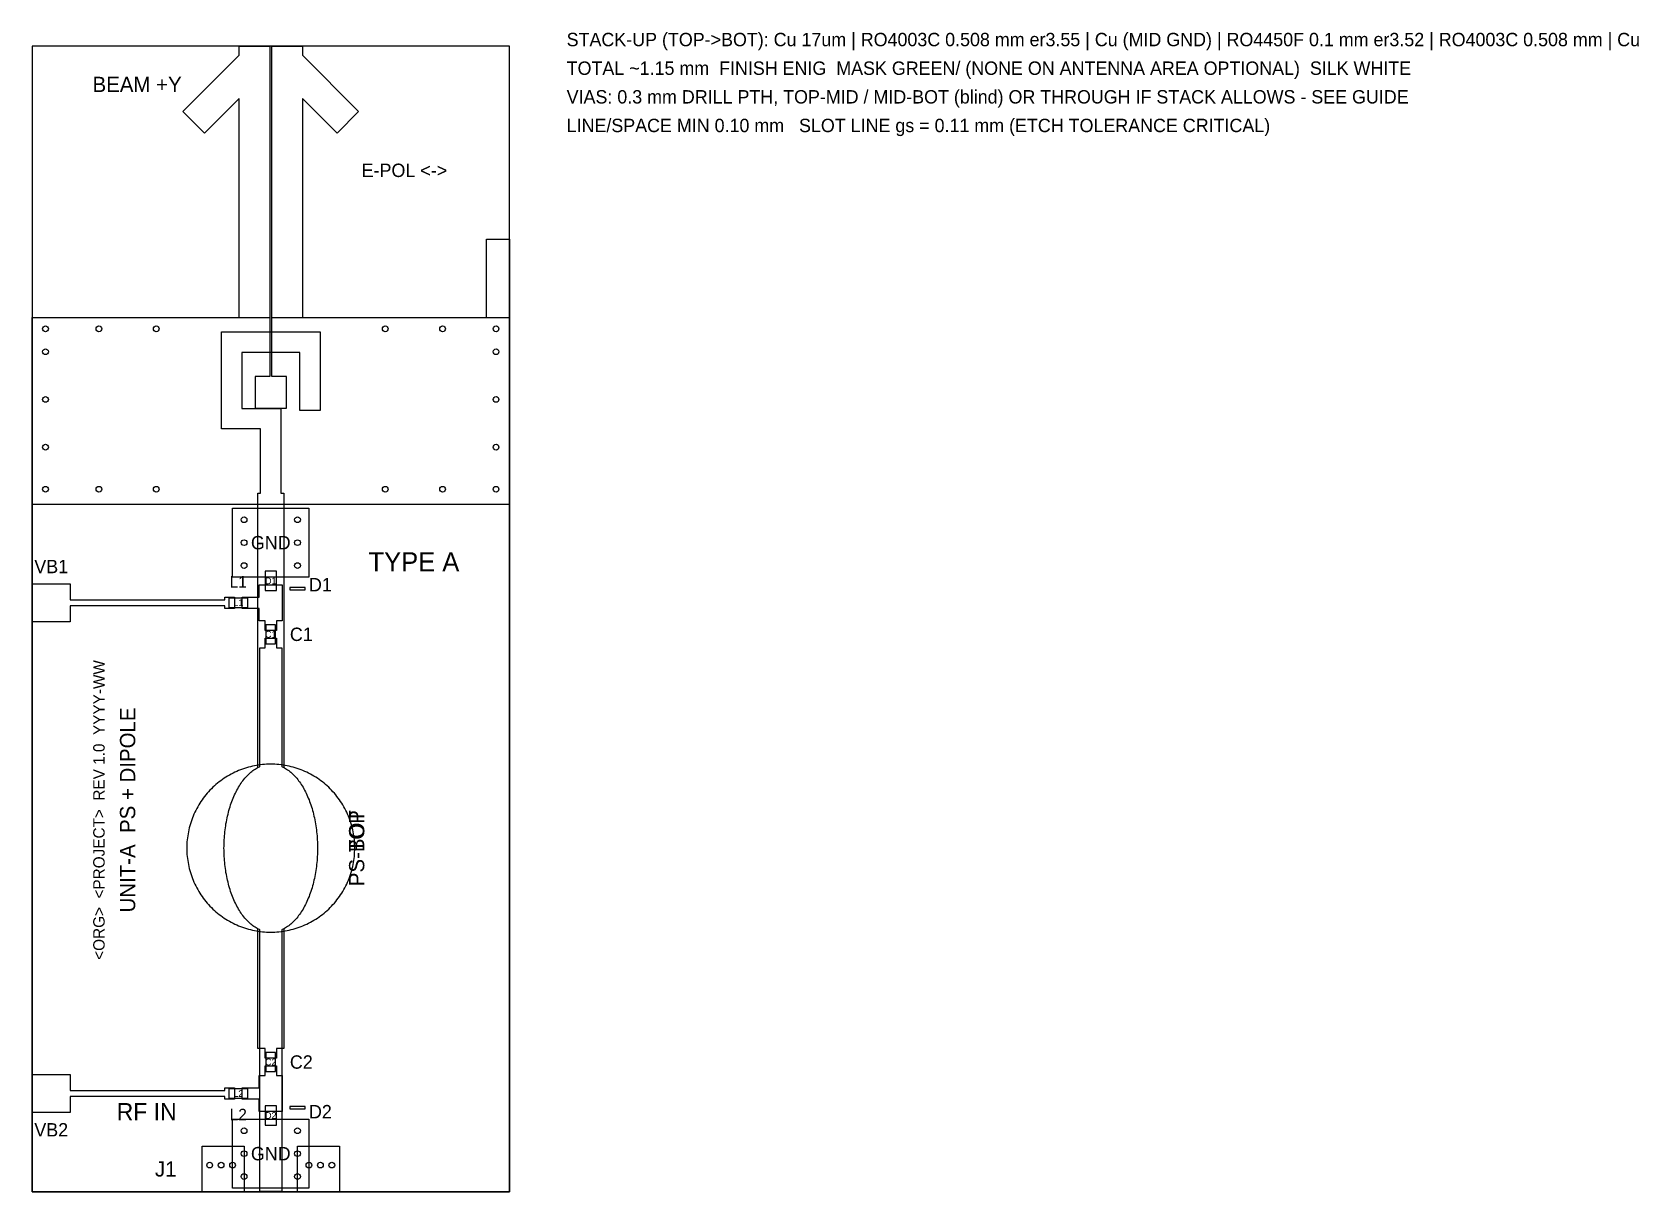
# Model space of a CAD drawing. Header units: millimetres. Extents: x -12.5 to 71.7, y 0 to 60.7.
import ezdxf
from ezdxf.enums import TextEntityAlignment as Align

# ---------------------------------------------------------------- set-up
doc = ezdxf.new("R2010")
doc.units = ezdxf.units.MM
for name, color, linetype in [('ASSY_BOT', 4, 'Continuous'), ('ASSY_TOP', 4, 'Continuous'), ('BOT', 5, 'Continuous'), ('FAB', 9, 'Continuous'), ('MID', 3, 'Continuous'), ('MID_CUTOUT', 3, 'Continuous'), ('OUTLINE', 7, 'Continuous'), ('PORT', 2, 'Continuous'), ('SILK_BOT', 8, 'Continuous'), ('SILK_TOP', 7, 'Continuous'), ('TOP', 1, 'Continuous'), ('VIA', 6, 'Continuous')]:
    doc.layers.add(name, color=color, linetype=linetype)

msp = doc.modelspace()

# ---------------------------------------------------------------- linework, layer by layer
at = {"layer": 'ASSY_BOT'}
for points in [[(-0.25, 6.3), (0.25, 6.3), (0.25, 7.3), (-0.25, 7.3)], [(-2.2, 4.9), (-1.2, 4.9), (-1.2, 5.4), (-2.2, 5.4)], [(-0.3, 3.5), (0.3, 3.5), (0.3, 4.5), (-0.3, 4.5)]]:
    msp.add_lwpolyline(points, close=True, dxfattribs=at)
at = {"layer": 'ASSY_TOP'}
for points in [[(-0.3, 31.5), (0.3, 31.5), (0.3, 32.5), (-0.3, 32.5)], [(-2.2, 30.6), (-1.2, 30.6), (-1.2, 31.1), (-2.2, 31.1)], [(-0.25, 28.7), (0.25, 28.7), (0.25, 29.7), (-0.25, 29.7)]]:
    msp.add_lwpolyline(points, close=True, dxfattribs=at)
at = {"layer": 'BOT'}
for points in [[(2.438, 17.569), (2.432, 17.461), (2.423, 17.354), (2.414, 17.248), (2.403, 17.142), (2.39, 17.036), (2.377, 16.931), (2.361, 16.826), (2.345, 16.723), (2.326, 16.62), (2.307, 16.518), (2.286, 16.416), (2.264, 16.316), (2.24, 16.217), (2.215, 16.119), (2.188, 16.022), (2.161, 15.926), (2.132, 15.831), (2.101, 15.738), (2.07, 15.646), (2.037, 15.555), (2.003, 15.466), (1.968, 15.379), (1.931, 15.293), (1.894, 15.209), (1.855, 15.126), (1.815, 15.045), (1.774, 14.966), (1.732, 14.889), (1.689, 14.813), (1.645, 14.74), (1.6, 14.668), (1.554, 14.599), (1.507, 14.531), (1.459, 14.466), (1.411, 14.403), (1.361, 14.342), (1.311, 14.283), (1.26, 14.226), (1.208, 14.172), (1.155, 14.12), (1.102, 14.07), (1.048, 14.022), (0.993, 13.977), (0.938, 13.935), (0.882, 13.895), (0.825, 13.857), (0.769, 13.822), (0.711, 13.789), (0.685, 13.776), (0.685, 7.5), (0.3, 7.5), (0.3, 7), (-0.3, 7), (-0.3, 7.5), (-0.685, 7.5), (-0.685, 13.776), (-0.711, 13.789), (-0.769, 13.822), (-0.825, 13.857), (-0.882, 13.895), (-0.938, 13.935), (-0.993, 13.977), (-1.048, 14.022), (-1.102, 14.07), (-1.155, 14.12), (-1.208, 14.172), (-1.26, 14.226), (-1.311, 14.283), (-1.361, 14.342), (-1.411, 14.403), (-1.459, 14.466), (-1.507, 14.531), (-1.554, 14.599), (-1.6, 14.668), (-1.645, 14.74), (-1.689, 14.813), (-1.732, 14.889), (-1.774, 14.966), (-1.815, 15.045), (-1.855, 15.126), (-1.894, 15.209), (-1.931, 15.293), (-1.968, 15.379), (-2.003, 15.466), (-2.037, 15.555), (-2.07, 15.646), (-2.101, 15.738), (-2.132, 15.831), (-2.161, 15.926), (-2.188, 16.022), (-2.215, 16.119), (-2.24, 16.217), (-2.264, 16.316), (-2.286, 16.416), (-2.307, 16.518), (-2.326, 16.62), (-2.345, 16.723), (-2.361, 16.826), (-2.377, 16.931), (-2.39, 17.036), (-2.403, 17.142), (-2.414, 17.248), (-2.423, 17.354), (-2.432, 17.461), (-2.438, 17.569), (-2.443, 17.676), (-2.447, 17.784), (-2.449, 17.892), (-2.45, 18), (-2.449, 18.108), (-2.447, 18.216), (-2.443, 18.324), (-2.438, 18.431), (-2.432, 18.539), (-2.423, 18.646), (-2.414, 18.752), (-2.403, 18.858), (-2.39, 18.964), (-2.377, 19.069), (-2.361, 19.174), (-2.345, 19.277), (-2.326, 19.38), (-2.307, 19.482), (-2.286, 19.584), (-2.264, 19.684), (-2.24, 19.783), (-2.215, 19.881), (-2.188, 19.978), (-2.161, 20.074), (-2.132, 20.169), (-2.101, 20.262), (-2.07, 20.354), (-2.037, 20.445), (-2.003, 20.534), (-1.968, 20.621), (-1.931, 20.707), (-1.894, 20.791), (-1.855, 20.874), (-1.815, 20.955), (-1.774, 21.034), (-1.732, 21.111), (-1.689, 21.187), (-1.645, 21.26), (-1.6, 21.332), (-1.554, 21.401), (-1.507, 21.469), (-1.459, 21.534), (-1.411, 21.597), (-1.361, 21.658), (-1.311, 21.717), (-1.26, 21.774), (-1.208, 21.828), (-1.155, 21.88), (-1.102, 21.93), (-1.048, 21.978), (-0.993, 22.023), (-0.938, 22.065), (-0.882, 22.105), (-0.825, 22.143), (-0.769, 22.178), (-0.711, 22.211), (-0.685, 22.224), (-0.685, 35.99), (-0.685, 36), (-0.685, 36.6), (-0.535, 36.6), (-0.535, 39.965), (-2.585, 39.965), (-2.585, 40.5), (-2.585, 41.035), (-2.585, 43.965), (-2.585, 44.5), (-2.585, 45.035), (2.585, 45.035), (2.585, 44.5), (2.585, 43.965), (2.585, 40.93), (1.515, 40.93), (1.515, 43.965), (-1.515, 43.965), (-1.515, 41.035), (-0.535, 41.035), (0.535, 41.035), (0.535, 39.965), (0.535, 36.6), (0.685, 36.6), (0.685, 36), (0.685, 35.99), (0.685, 22.224), (0.711, 22.211), (0.769, 22.178), (0.825, 22.143), (0.882, 22.105), (0.938, 22.065), (0.993, 22.023), (1.048, 21.978), (1.102, 21.93), (1.155, 21.88), (1.208, 21.828), (1.26, 21.774), (1.311, 21.717), (1.361, 21.658), (1.411, 21.597), (1.459, 21.534), (1.507, 21.469), (1.554, 21.401), (1.6, 21.332), (1.645, 21.26), (1.689, 21.187), (1.732, 21.111), (1.774, 21.034), (1.815, 20.955), (1.855, 20.874), (1.894, 20.791), (1.931, 20.707), (1.968, 20.621), (2.003, 20.534), (2.037, 20.445), (2.07, 20.354), (2.101, 20.262), (2.132, 20.169), (2.161, 20.074), (2.188, 19.978), (2.215, 19.881), (2.24, 19.783), (2.264, 19.684), (2.286, 19.584), (2.307, 19.482), (2.326, 19.38), (2.345, 19.277), (2.361, 19.174), (2.377, 19.069), (2.39, 18.964), (2.403, 18.858), (2.414, 18.752), (2.423, 18.646), (2.432, 18.539), (2.438, 18.431), (2.443, 18.324), (2.447, 18.216), (2.449, 18.108), (2.45, 18), (2.449, 17.892), (2.447, 17.784), (2.443, 17.676)], [(-10.5, 6.15), (-10.5, 5.3), (-2.4, 5.3), (-2.4, 5.45), (-1.9, 5.45), (-1.9, 4.85), (-2.4, 4.85), (-2.4, 5), (-10.5, 5), (-10.5, 4.15), (-12.5, 4.15), (-12.5, 6.15)], [(-0.6, 5.45), (-0.6, 6.1), (-0.3, 6.1), (-0.3, 6.6), (0.3, 6.6), (0.3, 6.1), (0.6, 6.1), (0.6, 4.2), (-0.6, 4.2), (-0.6, 4.85), (-1, 4.85), (-1.5, 4.85), (-1.5, 5.45), (-1, 5.45)], [(2, 0.2), (-2, 0.2), (-2, 3.8), (2, 3.8)]]:
    msp.add_lwpolyline(points, close=True, dxfattribs=at)
at = {"layer": 'MID'}
msp.add_lwpolyline([(-12.5, 36), (-12.5, 45.8), (-0.055, 45.8), (-0.055, 42.7), (-0.825, 42.7), (-0.825, 41.05), (0.825, 41.05), (0.825, 42.7), (0.055, 42.7), (0.055, 45.8), (12.5, 45.8), (12.5, 36), (12.5, 0), (-12.5, 0)], close=True, dxfattribs=at)
at = {"layer": 'MID_CUTOUT'}
msp.add_lwpolyline([(4.395, 18.216), (4.388, 18.324), (4.379, 18.431), (4.367, 18.539), (4.352, 18.646), (4.335, 18.752), (4.315, 18.858), (4.293, 18.964), (4.268, 19.069), (4.241, 19.174), (4.211, 19.277), (4.178, 19.38), (4.143, 19.482), (4.105, 19.584), (4.065, 19.684), (4.023, 19.783), (3.978, 19.881), (3.93, 19.978), (3.88, 20.074), (3.828, 20.169), (3.774, 20.262), (3.717, 20.354), (3.658, 20.445), (3.597, 20.534), (3.534, 20.621), (3.469, 20.707), (3.401, 20.791), (3.332, 20.874), (3.26, 20.955), (3.187, 21.034), (3.111, 21.111), (3.034, 21.187), (2.955, 21.26), (2.874, 21.332), (2.791, 21.401), (2.707, 21.469), (2.621, 21.534), (2.534, 21.597), (2.445, 21.658), (2.354, 21.717), (2.262, 21.774), (2.169, 21.828), (2.074, 21.88), (1.978, 21.93), (1.881, 21.978), (1.783, 22.023), (1.684, 22.065), (1.584, 22.105), (1.482, 22.143), (1.38, 22.178), (1.277, 22.211), (1.174, 22.241), (1.069, 22.268), (0.964, 22.293), (0.858, 22.315), (0.752, 22.335), (0.646, 22.352), (0.539, 22.367), (0.431, 22.379), (0.324, 22.388), (0.216, 22.395), (0.108, 22.399), (0, 22.4), (-0.108, 22.399), (-0.216, 22.395), (-0.324, 22.388), (-0.431, 22.379), (-0.539, 22.367), (-0.646, 22.352), (-0.752, 22.335), (-0.858, 22.315), (-0.964, 22.293), (-1.069, 22.268), (-1.174, 22.241), (-1.277, 22.211), (-1.38, 22.178), (-1.482, 22.143), (-1.584, 22.105), (-1.684, 22.065), (-1.783, 22.023), (-1.881, 21.978), (-1.978, 21.93), (-2.074, 21.88), (-2.169, 21.828), (-2.262, 21.774), (-2.354, 21.717), (-2.445, 21.658), (-2.534, 21.597), (-2.621, 21.534), (-2.707, 21.469), (-2.791, 21.401), (-2.874, 21.332), (-2.955, 21.26), (-3.034, 21.187), (-3.111, 21.111), (-3.187, 21.034), (-3.26, 20.955), (-3.332, 20.874), (-3.401, 20.791), (-3.469, 20.707), (-3.534, 20.621), (-3.597, 20.534), (-3.658, 20.445), (-3.717, 20.354), (-3.774, 20.262), (-3.828, 20.169), (-3.88, 20.074), (-3.93, 19.978), (-3.978, 19.881), (-4.023, 19.783), (-4.065, 19.684), (-4.105, 19.584), (-4.143, 19.482), (-4.178, 19.38), (-4.211, 19.277), (-4.241, 19.174), (-4.268, 19.069), (-4.293, 18.964), (-4.315, 18.858), (-4.335, 18.752), (-4.352, 18.646), (-4.367, 18.539), (-4.379, 18.431), (-4.388, 18.324), (-4.395, 18.216), (-4.399, 18.108), (-4.4, 18), (-4.399, 17.892), (-4.395, 17.784), (-4.388, 17.676), (-4.379, 17.569), (-4.367, 17.461), (-4.352, 17.354), (-4.335, 17.248), (-4.315, 17.142), (-4.293, 17.036), (-4.268, 16.931), (-4.241, 16.826), (-4.211, 16.723), (-4.178, 16.62), (-4.143, 16.518), (-4.105, 16.416), (-4.065, 16.316), (-4.023, 16.217), (-3.978, 16.119), (-3.93, 16.022), (-3.88, 15.926), (-3.828, 15.831), (-3.774, 15.738), (-3.717, 15.646), (-3.658, 15.555), (-3.597, 15.466), (-3.534, 15.379), (-3.469, 15.293), (-3.401, 15.209), (-3.332, 15.126), (-3.26, 15.045), (-3.187, 14.966), (-3.111, 14.889), (-3.034, 14.813), (-2.955, 14.74), (-2.874, 14.668), (-2.791, 14.599), (-2.707, 14.531), (-2.621, 14.466), (-2.534, 14.403), (-2.445, 14.342), (-2.354, 14.283), (-2.262, 14.226), (-2.169, 14.172), (-2.074, 14.12), (-1.978, 14.07), (-1.881, 14.022), (-1.783, 13.977), (-1.684, 13.935), (-1.584, 13.895), (-1.482, 13.857), (-1.38, 13.822), (-1.277, 13.789), (-1.174, 13.759), (-1.069, 13.732), (-0.964, 13.707), (-0.858, 13.685), (-0.752, 13.665), (-0.646, 13.648), (-0.539, 13.633), (-0.431, 13.621), (-0.324, 13.612), (-0.216, 13.605), (-0.108, 13.601), (0, 13.6), (0.108, 13.601), (0.216, 13.605), (0.324, 13.612), (0.431, 13.621), (0.539, 13.633), (0.646, 13.648), (0.752, 13.665), (0.858, 13.685), (0.964, 13.707), (1.069, 13.732), (1.174, 13.759), (1.277, 13.789), (1.38, 13.822), (1.482, 13.857), (1.584, 13.895), (1.684, 13.935), (1.783, 13.977), (1.881, 14.022), (1.978, 14.07), (2.074, 14.12), (2.169, 14.172), (2.262, 14.226), (2.354, 14.283), (2.445, 14.342), (2.534, 14.403), (2.621, 14.466), (2.707, 14.531), (2.791, 14.599), (2.874, 14.668), (2.955, 14.74), (3.034, 14.813), (3.111, 14.889), (3.187, 14.966), (3.26, 15.045), (3.332, 15.126), (3.401, 15.209), (3.469, 15.293), (3.534, 15.379), (3.597, 15.466), (3.658, 15.555), (3.717, 15.646), (3.774, 15.738), (3.828, 15.831), (3.88, 15.926), (3.93, 16.022), (3.978, 16.119), (4.023, 16.217), (4.065, 16.316), (4.105, 16.416), (4.143, 16.518), (4.178, 16.62), (4.211, 16.723), (4.241, 16.826), (4.268, 16.931), (4.293, 17.036), (4.315, 17.142), (4.335, 17.248), (4.352, 17.354), (4.367, 17.461), (4.379, 17.569), (4.388, 17.676), (4.395, 17.784), (4.399, 17.892), (4.4, 18), (4.399, 18.108)], close=True, dxfattribs=at)
at = {"layer": 'OUTLINE'}
msp.add_lwpolyline([(12.5, 0), (12.5, 60), (-12.5, 60), (-12.5, 0)], close=True, dxfattribs=at)
at = {"layer": 'PORT'}
msp.add_lwpolyline([(0.573, 0), (0.573, 0.02), (-0.573, 0.02), (-0.573, 0)], close=True, dxfattribs=at)
at = {"layer": 'SILK_BOT'}
msp.add_lwpolyline([(1.8, 4.35), (1.8, 4.47), (1, 4.47), (1, 4.35)], close=True, dxfattribs=at)
at = {"layer": 'SILK_TOP'}
msp.add_lwpolyline([(1.8, 31.53), (1.8, 31.65), (1, 31.65), (1, 31.53)], close=True, dxfattribs=at)
at = {"layer": 'TOP'}
for points in [[(-4.603, 56.584), (-1.655, 59.531), (-1.655, 60), (-0.055, 60), (-0.055, 45.8), (-0.055, 45.79), (-0.055, 42.7), (-0.825, 42.7), (-0.825, 41.05), (0.825, 41.05), (0.825, 42.7), (0.055, 42.7), (0.055, 45.79), (0.055, 45.8), (0.055, 60), (1.655, 60), (1.655, 59.531), (4.603, 56.584), (3.471, 55.452), (1.655, 57.269), (1.655, 45.8), (11.3, 45.8), (11.3, 49.9), (12.5, 49.9), (12.5, 45.8), (12.5, 45.79), (12.5, 36), (-12.5, 36), (-12.5, 45.8), (-1.655, 45.8), (-1.655, 57.269), (-3.471, 55.452)], [(2, 32.2), (-2, 32.2), (-2, 35.8), (2, 35.8)], [(-10.5, 31.85), (-10.5, 31), (-2.4, 31), (-2.4, 31.15), (-1.9, 31.15), (-1.9, 30.55), (-2.4, 30.55), (-2.4, 30.7), (-10.5, 30.7), (-10.5, 29.85), (-12.5, 29.85), (-12.5, 31.85)], [(-0.6, 31.15), (-0.6, 31.8), (0.6, 31.8), (0.6, 29.9), (0.3, 29.9), (0.3, 29.4), (-0.3, 29.4), (-0.3, 29.9), (-0.6, 29.9), (-0.6, 30.55), (-1, 30.55), (-1.5, 30.55), (-1.5, 31.15), (-1, 31.15)], [(2.438, 17.569), (2.432, 17.461), (2.423, 17.354), (2.414, 17.248), (2.403, 17.142), (2.39, 17.036), (2.377, 16.931), (2.361, 16.826), (2.345, 16.723), (2.326, 16.62), (2.307, 16.518), (2.286, 16.416), (2.264, 16.316), (2.24, 16.217), (2.215, 16.119), (2.188, 16.022), (2.161, 15.926), (2.132, 15.831), (2.101, 15.738), (2.07, 15.646), (2.037, 15.555), (2.003, 15.466), (1.968, 15.379), (1.931, 15.293), (1.894, 15.209), (1.855, 15.126), (1.815, 15.045), (1.774, 14.966), (1.732, 14.889), (1.689, 14.813), (1.645, 14.74), (1.6, 14.668), (1.554, 14.599), (1.507, 14.531), (1.459, 14.466), (1.411, 14.403), (1.361, 14.342), (1.311, 14.283), (1.26, 14.226), (1.208, 14.172), (1.155, 14.12), (1.102, 14.07), (1.048, 14.022), (0.993, 13.977), (0.938, 13.935), (0.882, 13.895), (0.825, 13.857), (0.769, 13.822), (0.711, 13.789), (0.653, 13.759), (0.595, 13.732), (0.573, 13.722), (0.573, 0), (-0.573, 0), (-0.573, 13.722), (-0.595, 13.732), (-0.653, 13.759), (-0.711, 13.789), (-0.769, 13.822), (-0.825, 13.857), (-0.882, 13.895), (-0.938, 13.935), (-0.993, 13.977), (-1.048, 14.022), (-1.102, 14.07), (-1.155, 14.12), (-1.208, 14.172), (-1.26, 14.226), (-1.311, 14.283), (-1.361, 14.342), (-1.411, 14.403), (-1.459, 14.466), (-1.507, 14.531), (-1.554, 14.599), (-1.6, 14.668), (-1.645, 14.74), (-1.689, 14.813), (-1.732, 14.889), (-1.774, 14.966), (-1.815, 15.045), (-1.855, 15.126), (-1.894, 15.209), (-1.931, 15.293), (-1.968, 15.379), (-2.003, 15.466), (-2.037, 15.555), (-2.07, 15.646), (-2.101, 15.738), (-2.132, 15.831), (-2.161, 15.926), (-2.188, 16.022), (-2.215, 16.119), (-2.24, 16.217), (-2.264, 16.316), (-2.286, 16.416), (-2.307, 16.518), (-2.326, 16.62), (-2.345, 16.723), (-2.361, 16.826), (-2.377, 16.931), (-2.39, 17.036), (-2.403, 17.142), (-2.414, 17.248), (-2.423, 17.354), (-2.432, 17.461), (-2.438, 17.569), (-2.443, 17.676), (-2.447, 17.784), (-2.449, 17.892), (-2.45, 18), (-2.449, 18.108), (-2.447, 18.216), (-2.443, 18.324), (-2.438, 18.431), (-2.432, 18.539), (-2.423, 18.646), (-2.414, 18.752), (-2.403, 18.858), (-2.39, 18.964), (-2.377, 19.069), (-2.361, 19.174), (-2.345, 19.277), (-2.326, 19.38), (-2.307, 19.482), (-2.286, 19.584), (-2.264, 19.684), (-2.24, 19.783), (-2.215, 19.881), (-2.188, 19.978), (-2.161, 20.074), (-2.132, 20.169), (-2.101, 20.262), (-2.07, 20.354), (-2.037, 20.445), (-2.003, 20.534), (-1.968, 20.621), (-1.931, 20.707), (-1.894, 20.791), (-1.855, 20.874), (-1.815, 20.955), (-1.774, 21.034), (-1.732, 21.111), (-1.689, 21.187), (-1.645, 21.26), (-1.6, 21.332), (-1.554, 21.401), (-1.507, 21.469), (-1.459, 21.534), (-1.411, 21.597), (-1.361, 21.658), (-1.311, 21.717), (-1.26, 21.774), (-1.208, 21.828), (-1.155, 21.88), (-1.102, 21.93), (-1.048, 21.978), (-0.993, 22.023), (-0.938, 22.065), (-0.882, 22.105), (-0.825, 22.143), (-0.769, 22.178), (-0.711, 22.211), (-0.653, 22.241), (-0.595, 22.268), (-0.573, 22.278), (-0.573, 28.5), (-0.3, 28.5), (-0.3, 29), (0.3, 29), (0.3, 28.5), (0.573, 28.5), (0.573, 22.278), (0.595, 22.268), (0.653, 22.241), (0.711, 22.211), (0.769, 22.178), (0.825, 22.143), (0.882, 22.105), (0.938, 22.065), (0.993, 22.023), (1.048, 21.978), (1.102, 21.93), (1.155, 21.88), (1.208, 21.828), (1.26, 21.774), (1.311, 21.717), (1.361, 21.658), (1.411, 21.597), (1.459, 21.534), (1.507, 21.469), (1.554, 21.401), (1.6, 21.332), (1.645, 21.26), (1.689, 21.187), (1.732, 21.111), (1.774, 21.034), (1.815, 20.955), (1.855, 20.874), (1.894, 20.791), (1.931, 20.707), (1.968, 20.621), (2.003, 20.534), (2.037, 20.445), (2.07, 20.354), (2.101, 20.262), (2.132, 20.169), (2.161, 20.074), (2.188, 19.978), (2.215, 19.881), (2.24, 19.783), (2.264, 19.684), (2.286, 19.584), (2.307, 19.482), (2.326, 19.38), (2.345, 19.277), (2.361, 19.174), (2.377, 19.069), (2.39, 18.964), (2.403, 18.858), (2.414, 18.752), (2.423, 18.646), (2.432, 18.539), (2.438, 18.431), (2.443, 18.324), (2.447, 18.216), (2.449, 18.108), (2.45, 18), (2.449, 17.892), (2.447, 17.784), (2.443, 17.676)], [(-1.4, 0), (-3.6, 0), (-3.6, 2.4), (-1.4, 2.4)], [(3.6, 0), (1.4, 0), (1.4, 2.4), (3.6, 2.4)]]:
    msp.add_lwpolyline(points, close=True, dxfattribs=at)
at = {"layer": 'VIA'}
for centre in [(-11.8, 45.2), (-9, 45.2), (-6, 45.2), (6, 45.2), (9, 45.2), (11.8, 45.2), (-11.8, 44), (11.8, 44), (-11.8, 41.5), (11.8, 41.5), (-11.8, 39), (11.8, 39), (-11.8, 36.8), (-9, 36.8), (-6, 36.8), (6, 36.8), (9, 36.8), (11.8, 36.8), (-1.4, 35.2), (1.4, 35.2), (-1.4, 34), (1.4, 34), (-1.4, 32.8), (1.4, 32.8), (-1.4, 3.2), (1.4, 3.2), (-1.4, 2), (1.4, 2), (-3.2, 1.4), (-2.6, 1.4), (-2, 1.4), (-1.4, 0.8), (1.4, 0.8), (2, 1.4), (2.6, 1.4), (3.2, 1.4)]:
    msp.add_circle(centre, 0.15, dxfattribs=at)

# ---------------------------------------------------------------- texts
at = {"layer": 'ASSY_BOT'}
for s, p in [('C2', (0, 6.8)), ('L2', (-1.7, 5.15)), ('D2', (0, 4))]:
    msp.add_text(s, height=0.35, dxfattribs=at).set_placement(p, align=Align.MIDDLE_CENTER)
at = {"layer": 'ASSY_TOP'}
for s, p in [('D1', (0, 32)), ('L1', (-1.7, 30.85)), ('C1', (0, 29.2))]:
    msp.add_text(s, height=0.35, dxfattribs=at).set_placement(p, align=Align.MIDDLE_CENTER)
at = {"layer": 'FAB'}
for s, p in [('STACK-UP (TOP->BOT): Cu 17um | RO4003C 0.508 mm er3.55 | Cu (MID GND) | RO4450F 0.1 mm er3.52 | RO4003C 0.508 mm | Cu', (15.5, 60)), ('TOTAL ~1.15 mm  FINISH ENIG  MASK GREEN/ (NONE ON ANTENNA AREA OPTIONAL)  SILK WHITE', (15.5, 58.5)), ('VIAS: 0.3 mm DRILL PTH, TOP-MID / MID-BOT (blind) OR THROUGH IF STACK ALLOWS - SEE GUIDE', (15.5, 57)), ('LINE/SPACE MIN 0.10 mm   SLOT LINE gs = 0.11 mm (ETCH TOLERANCE CRITICAL)', (15.5, 55.5))]:
    msp.add_text(s, height=0.7, dxfattribs=at).set_placement(p)
at = {"layer": 'SILK_BOT'}
for s, height, p in [('<ORG>  <PROJECT>  REV 1.0  YYYY-WW', 0.6, (-9, 20)), ('UNIT-A  PS + DIPOLE', 0.8, (-7.5, 20)), ('PS-BOT', 0.8, (4.5, 18))]:
    msp.add_text(s, height=height, rotation=90, dxfattribs=at).set_placement(p, align=Align.MIDDLE_CENTER)
for s, height, p in [('C2', 0.7, (1.6, 6.8)), ('L2', 0.6, (-1.7, 4.05)), ('D2', 0.7, (2.6, 4.2)), ('VB2', 0.7, (-11.5, 3.25)), ('GND', 0.7, (0, 2))]:
    msp.add_text(s, height=height, dxfattribs=at).set_placement(p, align=Align.MIDDLE_CENTER)
at = {"layer": 'SILK_TOP'}
for s, height, p in [('BEAM +Y', 0.8, (-7, 58)), ('E-POL <->', 0.7, (7, 53.5)), ('GND', 0.7, (0, 34)), ('VB1', 0.7, (-11.5, 32.75)), ('TYPE A', 1, (7.5, 33)), ('L1', 0.6, (-1.7, 31.95)), ('D1', 0.7, (2.6, 31.8)), ('C1', 0.7, (1.6, 29.2)), ('RF IN', 0.9, (-6.5, 4.2)), ('J1', 0.8, (-5.5, 1.2))]:
    msp.add_text(s, height=height, dxfattribs=at).set_placement(p, align=Align.MIDDLE_CENTER)
msp.add_text('PS-TOP', height=0.8, rotation=90, dxfattribs=at).set_placement((4.5, 18), align=Align.MIDDLE_CENTER)

doc.saveas('drawing.dxf')
